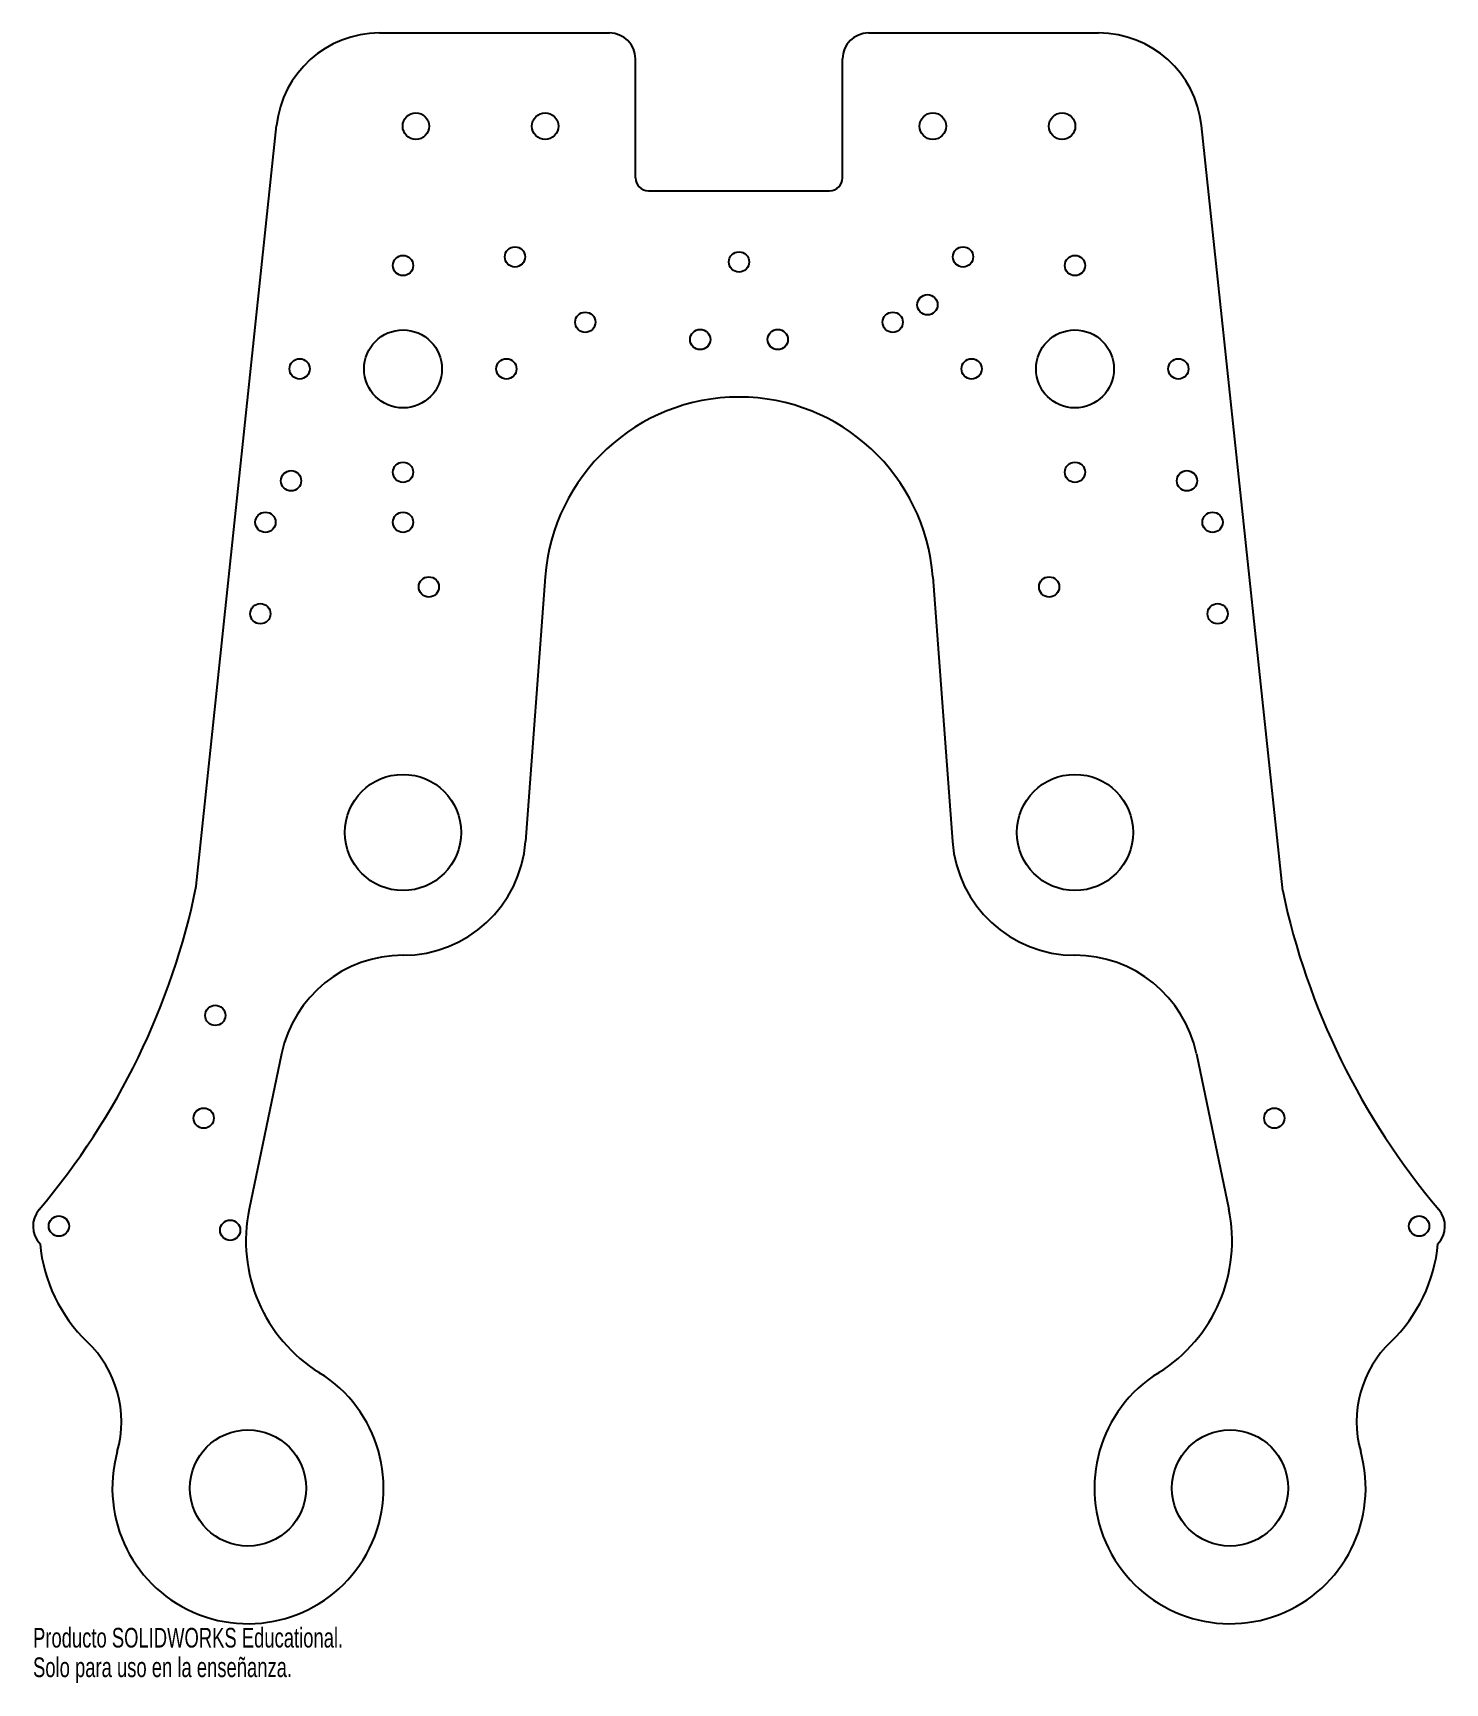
# Model space of a CAD drawing. Header units: inches. Extents: x -6.8 to 6.8, y -10.6 to 5.4.
import ezdxf

# ---------------------------------------------------------------- set-up
doc = ezdxf.new("R2010")
doc.units = ezdxf.units.IN
doc.header["$MEASUREMENT"] = 0
doc.styles.add('SLDTEXTSTYLE0', font='TXT', dxfattribs={"width": 0.7})

msp = doc.modelspace()

# ---------------------------------------------------------------- linework, layer by layer
at = {"color": 7, "linetype": 'Continuous', "lineweight": 25}
for p, q in [((-3.478, 5.401), (-1.252, 5.401)), ((1.252, 5.401), (3.479, 5.401)), ((-1.002, 4), (-1.002, 5.151)), ((1.002, 4), (1.002, 5.151)), ((-5.25, -2.851), (-4.473, 4.506)), ((5.259, -2.896), (4.473, 4.506)), ((-0.876, 3.875), (0.876, 3.875)), ((-1.875, 0.14), (-2.066, -2.42)), ((1.875, 0.14), (2.066, -2.42)), ((-4.425, -4.474), (-4.738, -5.974)), ((4.425, -4.474), (4.738, -5.974))]:
    msp.add_line(p, q, dxfattribs=at)
for centre, radius in [((-3.125, 4.5), 0.128), ((-1.875, 4.5), 0.128), ((1.875, 4.5), 0.129), ((3.125, 4.5), 0.128), ((-3.25, 3.152), 0.098), ((-2.167, 3.235), 0.098), ((0, 3.186), 0.098), ((2.167, 3.235), 0.098), ((3.25, 3.152), 0.098), ((1.823, 2.772), 0.098), ((-1.487, 2.603), 0.098), ((1.487, 2.603), 0.098), ((-3.25, 2.152), 0.377), ((-0.375, 2.436), 0.098), ((0.375, 2.436), 0.098), ((3.25, 2.152), 0.377), ((-4.25, 2.152), 0.098), ((-2.25, 2.152), 0.098), ((2.25, 2.152), 0.098), ((4.25, 2.152), 0.098), ((-4.333, 1.07), 0.098), ((-3.25, 1.152), 0.098), ((3.25, 1.152), 0.098), ((4.333, 1.07), 0.098), ((-4.581, 0.668), 0.098), ((-3.25, 0.668), 0.098), ((4.581, 0.668), 0.098), ((-3, 0.043), 0.098), ((3, 0.043), 0.098), ((-4.63, -0.216), 0.098), ((4.63, -0.216), 0.098), ((-3.25, -2.332), 0.562), ((3.25, -2.332), 0.562), ((-5.066, -4.101), 0.098), ((-5.178, -5.095), 0.098), ((5.178, -5.095), 0.098), ((-6.579, -6.139), 0.098), ((6.579, -6.139), 0.098), ((-4.922, -6.179), 0.098), ((-4.75, -8.673), 0.562), ((4.75, -8.673), 0.562)]:
    msp.add_circle(centre, radius, dxfattribs=at)
for centre, radius, start, end in [((-3.478, 4.401), 1, 90, 173.9685), ((-1.252, 5.151), 0.25, 0, 90), ((1.252, 5.151), 0.25, 90, 180), ((3.479, 4.401), 1, 6.0631, 90), ((-0.876, 4), 0.125, 180, 270), ((0.876, 4), 0.125, 270, 0), ((0, 0), 1.88, 4.2651, 175.7349), ((-3.25, -2.332), 1.188, 270, 355.7349), ((3.25, -2.332), 1.188, 184.2651, 270), ((-12.108, -1.45), 7, 319.6968, 348.4544), ((12.108, -1.45), 7, 191.9245, 220.3032), ((-3.25, -4.719), 1.2, 90, 168.1793), ((3.25, -4.719), 1.2, 11.8207, 90), ((-6.579, -6.139), 0.25, 139.6968, 223.627), ((-3.27, -6.281), 1.5, 168.1793, 238.2565), ((3.27, -6.281), 1.5, 301.7435, 11.8207), ((6.579, -6.139), 0.25, 316.373, 40.3032), ((-5.267, -6.175), 1.5, 185.2495, 226.2208), ((5.267, -6.175), 1.5, 313.7792, 354.7505), ((-7.045, -8.031), 1.071, 344.3767, 46.2208), ((7.045, -8.031), 1.071, 133.7792, 195.6233), ((-4.75, -8.673), 1.312, 164.3767, 58.2565), ((4.75, -8.673), 1.312, 121.7435, 15.6233)]:
    msp.add_arc(centre, radius, start, end, dxfattribs=at)

# ---------------------------------------------------------------- texts
at = {"color": 7, "linetype": 'Continuous', "char_height": 0.1903, "attachment_point": 1, "style": 'SLDTEXTSTYLE0'}
for s, insert in [('Producto SOLIDWORKS Educational.', (-6.829, -10.025)), ('Solo para uso en la enseñanza.', (-6.829, -10.311))]:
    msp.add_mtext(s, dxfattribs=dict(at, insert=insert))

doc.saveas('drawing.dxf')
